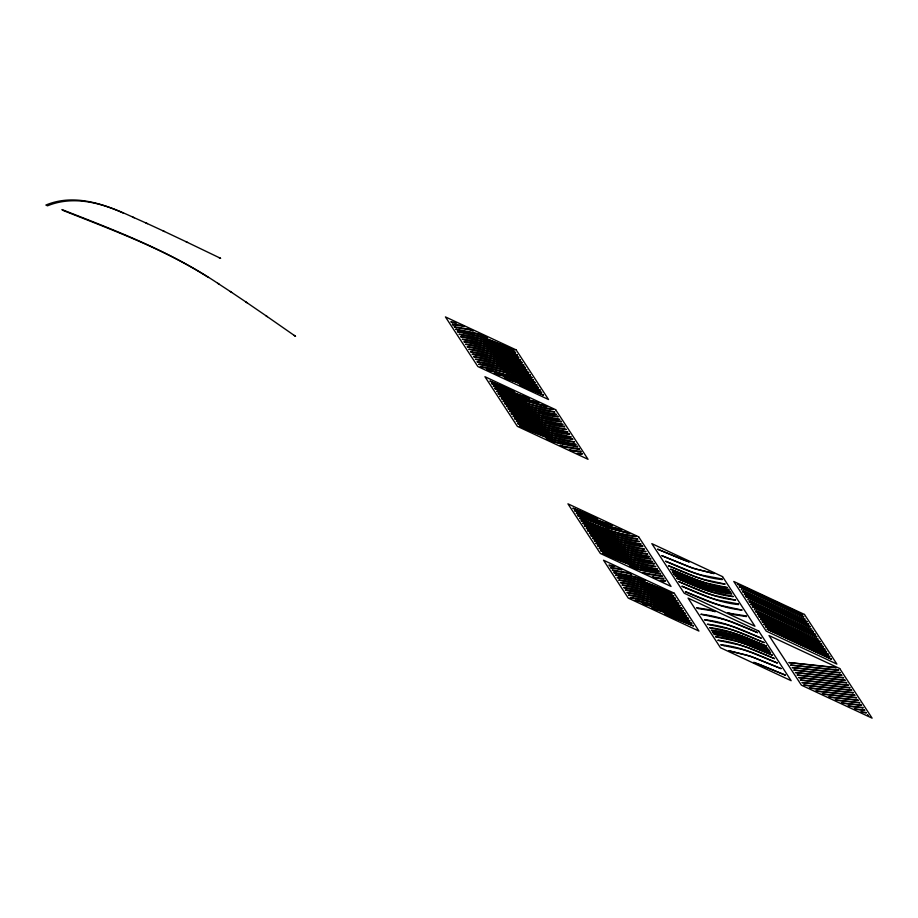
<?xml version="1.0" encoding="UTF-8"?>
<svg xmlns="http://www.w3.org/2000/svg" width="918" height="918" viewBox="0 0 918 918"><rect width="100%" height="100%" fill="white"/><g stroke="black" fill="none" stroke-linecap="round" stroke-linejoin="round"><path stroke-width="1.38" d="M553.267 409.474C533.289 407.615 514.814 398.986 496.627 391.171L528.814 403.851L553.244 409.439M535.814 409.99L556.526 414.477C536.56 412.618 518.085 403.989 499.885 396.174M721.559 618.743L700.847 614.257C720.814 616.116 739.288 624.745 757.488 632.571M123.62 213.24C99.982 202.419 72.671 195.523 47.506 205.804L45.9 205.047C75.655 192.688 107.039 205.173 134.257 217.773M514.057 350.125L487.837 339.419A90.021 17.637 29.2 0 0 478.083 336.229L457.359 331.742C477.337 333.601 495.812 342.23 514 350.056M517.316 355.128L491.107 344.422A90.021 17.637 29.2 0 0 481.342 341.232L460.629 336.745C480.596 338.604 499.071 347.233 517.27 355.048M520.586 360.12L494.366 349.414A90.021 17.637 29.2 0 0 484.612 346.235L463.888 341.748C483.866 343.596 502.341 352.237 520.529 360.051M522.216 362.621L495.995 351.915A90.021 17.637 29.2 0 0 486.242 348.725L465.518 344.239C485.496 346.097 503.971 354.727 522.17 362.553M523.845 365.123L497.636 354.417A90.021 17.637 29.2 0 0 487.871 351.227L467.159 346.74C487.125 348.599 505.6 357.228 523.799 365.054M525.475 367.625L499.266 356.918A90.021 17.637 29.2 0 0 489.501 353.728L468.788 349.242C488.755 351.101 507.229 359.73 525.429 367.556M528.745 372.628L502.525 361.91A90.021 17.637 29.2 0 0 492.771 358.731L472.047 354.245C492.025 356.104 510.5 364.733 528.699 372.547M530.375 375.118L504.154 364.412A90.021 17.637 29.2 0 0 494.4 361.233L473.688 356.746C493.654 358.594 512.129 367.234 530.329 375.049M532.004 377.619L505.795 366.913A90.021 17.637 29.2 0 0 496.03 363.723L475.317 359.236C495.284 361.095 513.759 369.736 531.958 377.55M535.274 382.622L509.054 371.916A90.021 17.637 29.2 0 0 499.3 368.726L478.576 364.239C498.554 366.098 517.029 374.728 535.228 382.554M536.904 385.124L504.659 372.364L480.24 366.775C500.207 368.554 518.659 377.264 536.858 385.044M494.94 388.601L524.396 400.432L546.784 406.422L525.589 401.063L494.986 388.67M498.21 393.592L524.419 404.299A90.021 17.637 29.2 0 0 534.184 407.489L554.897 411.975C534.93 410.116 516.455 401.487 498.256 393.673M499.84 396.094L526.048 406.8A90.021 17.637 29.2 0 0 535.814 409.99M503.098 401.097L529.319 411.803A90.021 17.637 29.2 0 0 539.073 414.993L559.796 419.48C539.818 417.621 521.344 408.992 503.156 401.166M506.369 406.1L532.578 416.806A90.021 17.637 29.2 0 0 542.343 419.985L563.055 424.472C543.089 422.624 524.614 413.984 506.415 406.169M509.628 411.092L535.848 421.798A90.021 17.637 29.2 0 0 545.602 424.988L566.326 429.475C546.348 427.616 527.873 418.987 509.685 411.172M511.269 413.593L537.478 424.3A90.021 17.637 29.2 0 0 547.231 427.49L567.955 431.976C547.989 430.117 529.514 421.488 511.315 413.662M514.528 418.597L540.748 429.303A90.021 17.637 29.2 0 0 550.502 432.493L571.226 436.979C551.248 435.121 532.773 426.48 514.573 418.665M517.798 423.588L544.007 434.306A90.021 17.637 29.2 0 0 553.761 437.484L574.484 441.971C554.518 440.112 536.043 431.483 517.844 423.668M519.427 426.09L545.636 436.796A90.021 17.637 29.2 0 0 555.401 439.986L576.114 444.473C556.147 442.614 537.673 433.984 519.473 426.17M577.95 515.721L607.406 527.552L629.782 533.553L608.588 528.183L577.996 515.79M661.958 555.7L688.649 566.59A89.941 17.626 29.2 0 0 697.221 569.389L714.17 573.589L692.815 568.242L662.004 555.78M581.209 520.724L607.429 531.43A90.021 17.637 29.2 0 0 617.183 534.609L637.895 539.096C617.929 537.248 599.454 528.607 581.255 520.793M582.838 523.214L609.059 533.92A90.021 17.637 29.2 0 0 618.812 537.11L639.536 541.597C619.558 539.738 601.083 531.109 582.884 523.294M584.479 525.716L610.688 536.422A90.021 17.637 29.2 0 0 620.442 539.612L641.166 544.099C621.199 542.24 602.713 533.61 584.525 525.796M668.488 565.706L694.696 576.412A90.021 17.637 29.2 0 0 704.45 579.602L725.174 584.089C705.208 582.23 686.733 573.589 668.534 565.775M587.738 530.719L613.947 541.425A90.021 17.637 29.2 0 0 623.712 544.615L644.425 549.102C624.458 547.243 605.983 538.614 587.784 530.788M589.367 533.22L615.588 543.926A90.021 17.637 29.2 0 0 625.342 547.117L646.065 551.603C626.087 549.744 607.613 541.115 589.413 533.289M670.771 569.206L696.98 579.912A90.021 17.637 29.2 0 0 706.745 583.102L727.458 587.589C707.491 585.73 689.016 577.089 670.817 569.275M590.997 535.722L617.217 546.428A90.021 17.637 29.2 0 0 626.971 549.607L647.695 554.093C627.717 552.246 609.242 543.605 591.054 535.791M673.376 573.199L699.596 583.905A90.021 17.637 29.2 0 0 709.35 587.095L730.074 591.582C710.096 589.723 691.621 581.094 673.422 573.28M592.638 538.212L618.847 548.93A90.021 17.637 29.2 0 0 628.612 552.108L649.324 556.595C629.358 554.736 610.883 546.107 592.684 538.292M674.03 574.198L700.25 584.915A90.021 17.637 29.2 0 0 710.004 588.094L730.728 592.58C710.75 590.722 692.275 582.092 674.076 574.278M676.646 578.202L702.855 588.908A90.021 17.637 29.2 0 0 712.62 592.099L733.333 596.585C713.366 594.726 694.892 586.097 676.692 578.271M595.897 543.215L622.117 553.921A90.021 17.637 29.2 0 0 631.871 557.111L652.595 561.598C632.617 559.739 614.142 551.11 595.943 543.295M678.93 581.702L705.139 592.408A90.021 17.637 29.2 0 0 714.904 595.598L735.616 600.085C715.65 598.226 697.175 589.597 678.976 581.771M599.167 548.218L625.376 558.924A90.021 17.637 29.2 0 0 635.141 562.114L655.854 566.601C635.887 564.742 617.412 556.113 599.213 548.287M600.797 550.72L627.005 561.426A90.021 17.637 29.2 0 0 636.771 564.616L657.483 569.103C637.517 567.244 619.042 558.603 600.842 550.789M685.459 591.697L711.668 602.403A90.021 17.637 29.2 0 0 721.433 605.593L742.146 610.08C722.179 608.221 703.704 599.592 685.505 591.777M673.778 595.954L647.569 585.236A90.021 17.637 29.2 0 0 637.803 582.058L617.091 577.571C637.058 579.43 655.532 588.059 673.732 595.874M757.534 632.64L731.325 621.934A90.021 17.637 29.2 0 0 721.559 618.743M675.407 598.444L649.198 587.738A90.021 17.637 29.2 0 0 639.433 584.559L618.721 580.073C638.687 581.92 657.162 590.561 675.361 598.375M677.048 600.946L650.828 590.24A90.021 17.637 29.2 0 0 641.074 587.05L620.35 582.563C640.328 584.422 658.803 593.051 676.991 600.877M761.125 638.136L734.916 627.43A90.021 17.637 29.2 0 0 725.151 624.24L704.439 619.753C724.405 621.612 742.88 630.241 761.079 638.067M678.677 603.447L652.457 592.741A90.021 17.637 29.2 0 0 642.703 589.551L621.979 585.064C641.957 586.923 660.432 595.553 678.631 603.378M764.063 642.634L737.854 631.928A90.021 17.637 29.2 0 0 728.089 628.738L707.376 624.251C727.343 626.11 745.818 634.751 764.017 642.566M681.936 608.45L655.727 597.744A90.021 17.637 29.2 0 0 645.962 594.554L625.25 590.067C645.216 591.926 663.691 600.556 681.89 608.37M766.346 646.134L740.137 635.428A90.021 17.637 29.2 0 0 730.372 632.238L709.66 627.751C729.626 629.61 748.101 638.24 766.3 646.065M683.566 610.952L657.357 600.246A90.021 17.637 29.2 0 0 647.603 597.056L626.879 592.569C646.846 594.428 665.332 603.057 683.52 610.872M685.207 613.442L658.986 602.736A90.021 17.637 29.2 0 0 649.233 599.557L628.509 595.071C648.487 596.918 666.961 605.559 685.161 613.373M768.963 650.139L742.742 639.433A90.021 17.637 29.2 0 0 732.989 636.243L712.265 631.756C732.243 633.615 750.717 642.244 768.917 650.059M769.617 651.137L743.396 640.431A90.021 17.637 29.2 0 0 733.643 637.241L712.919 632.754C732.897 634.613 751.372 643.243 769.559 651.069M770.592 652.641L744.383 641.934A90.021 17.637 29.2 0 0 734.618 638.744L713.906 634.258C733.872 636.117 752.347 644.746 770.546 652.56M688.466 618.445L661.167 607.349A89.849 17.603 29.2 0 0 652.446 604.537L635.118 600.418L651.103 603.849A89.918 17.614 29.2 0 1 660.065 606.764L688.42 618.376M772.222 655.131L746.013 644.425A90.021 17.637 29.2 0 0 736.247 641.246L715.535 636.759C735.502 638.607 753.976 647.247 772.176 655.062M774.505 658.631L748.296 647.924A90.021 17.637 29.2 0 0 738.531 644.746L717.819 640.259C737.785 642.107 756.26 650.747 774.459 658.562M781.034 668.637L754.332 657.758A89.941 17.626 29.2 0 0 745.772 654.947L728.823 650.759L750.178 656.095L780.989 668.556M540.163 390.116L511.819 378.664A89.7 17.58 29.2 0 0 504.728 376.38L494.366 373.374L503.259 375.657A89.734 17.58 29.2 0 1 510.569 378.021L540.117 390.047M491.681 383.598L518.509 394.522A90.01 17.637 29.2 0 0 527.598 397.471L529.319 398.274A90.056 17.649 29.2 0 1 519.898 395.21L491.727 383.667M493.31 386.099L521.665 397.551A89.7 17.58 29.2 0 0 528.757 399.835L539.107 402.841L530.214 400.558A89.734 17.58 29.2 0 1 522.916 398.205L493.356 386.168M574.679 510.718L601.508 521.642A90.01 17.637 29.2 0 0 610.608 524.603L612.317 525.394A90.056 17.649 29.2 0 1 602.896 522.342L574.725 510.798M657.713 549.205L681.431 559.005A92.718 18.165 29.2 0 0 687.571 561.173L689.315 561.988A91.789 17.981 29.2 0 1 684.576 560.336L657.758 549.274M576.309 513.219L604.664 524.683A89.7 17.58 29.2 0 0 611.755 526.955L622.106 529.973L613.213 527.689A89.734 17.58 29.2 0 1 605.914 525.326L576.355 513.288M691.736 623.448L664.919 612.524A90.079 17.649 29.2 0 0 654.982 609.322L651.424 608.026L653.329 608.542A90.136 17.66 29.2 0 1 663.599 611.858L691.69 623.368M785.28 675.132L761.55 665.332A92.718 18.165 29.2 0 0 755.422 663.163L753.678 662.348A91.789 17.981 29.2 0 1 758.417 664.001L785.234 675.063M543.433 395.119L535.423 391.63A118.961 23.306 29.2 0 0 521.057 385.812L519.278 384.986A108.485 21.252 29.2 0 1 527.139 388.084L543.387 395.05M490.051 381.096L498.049 384.585A118.961 23.306 29.2 0 0 512.416 390.402L514.206 391.229A108.485 21.252 29.2 0 1 506.346 388.142L490.097 381.165M573.05 508.216L581.06 511.705A118.961 23.306 29.2 0 0 595.415 517.523L597.205 518.349A108.485 21.252 29.2 0 1 589.345 515.262L573.096 508.297M693.365 625.95L671.769 616.942A95.931 18.796 29.2 0 0 666.089 614.865L664.334 614.039A94.703 18.555 29.2 0 1 668.752 615.645L693.32 625.869M132.651 217.015L147.465 223.659M145.859 222.913L164.506 231.52M219.046 257.614L220.653 258.36L185.918 241.663M654.132 577.674L652.446 576.883A152.422 29.869 29.2 0 0 663.507 578.374M620.442 568.988L622.129 569.78A152.422 29.869 29.2 0 0 611.067 568.299L610.562 567.565A147.27 28.86 29.2 0 1 620.407 568.965M162.899 230.774L187.524 242.409M208.466 277.477C163.324 248.767 112.834 230.188 63.353 210.543L61.919 209.568C115.92 230.751 170.84 251.509 219.161 284.236M217.727 283.272L231.703 292.44M230.269 291.465L247.16 302.814M294.127 335.368L295.562 336.344L265.887 315.677M245.726 301.85L267.322 316.653M805.338 619.202L741.239 589.471M811.868 629.197L747.768 599.465M818.397 639.192L754.298 609.46M580.566 451.289L581.014 451.977M663.565 578.409L664.012 579.097A147.27 28.86 29.2 0 1 654.167 577.697M452.459 324.249L452.907 324.926M452.505 324.272A147.27 28.86 29.2 0 1 462.305 325.638L464.038 326.452A152.422 29.869 29.2 0 0 452.976 324.972M580.968 451.943A147.27 28.86 29.2 0 1 571.168 450.577L569.447 449.763A152.422 29.869 29.2 0 0 580.509 451.243M451.61 322.447L450.83 321.748L456.556 322.964L451.61 322.447M582.196 453.79C571.466 452.161 581.943 455.603 582.196 453.79M609.713 565.775L608.921 565.063L614.647 566.291L609.713 565.775M665.206 580.91C654.477 579.281 664.953 582.735 665.206 580.91M455.753 327.519L454.1 326.739L467.216 328.874A97.251 19.06 29.2 0 1 471.714 330.032L473.424 330.836A96.069 18.83 29.2 0 0 469.798 329.883L455.753 327.519M578.937 448.787L563.675 446.332A96.069 18.83 29.2 0 1 560.06 445.379L561.759 446.182A97.251 19.06 29.2 0 0 566.257 447.341L579.384 449.476L578.937 448.787M613.844 570.847L612.191 570.067L625.319 572.201A97.251 19.06 29.2 0 1 629.805 573.36L631.515 574.163A96.069 18.83 29.2 0 0 627.901 573.211L613.844 570.847M661.935 575.919L646.674 573.463A96.069 18.83 29.2 0 1 643.059 572.511L644.769 573.302A97.251 19.06 29.2 0 0 649.255 574.461L662.383 576.596L661.935 575.919M698.208 608.531L696.601 607.762L708.203 609.541A99.947 19.588 29.2 0 1 713.573 610.872L715.283 611.675A97.262 19.06 29.2 0 0 711.794 610.768L698.208 608.531M745.944 615.898L731.198 613.568A97.262 19.06 29.2 0 1 727.71 612.673L729.408 613.465A99.947 19.588 29.2 0 0 734.79 614.796L746.391 616.586L745.944 615.898M458.071 330.078L455.73 329.241L473.527 332.591A90.09 17.649 29.2 0 1 483.407 335.724L487.343 337.331L485.083 336.516A89.872 17.614 29.2 0 0 476.74 333.819L458.071 330.078M577.307 446.286L556.733 442.396A89.872 17.614 29.2 0 1 548.39 439.699L546.13 438.896L550.077 440.491A90.09 17.649 29.2 0 0 559.946 443.635L577.743 446.974L577.307 446.286M660.306 573.417L639.743 569.527A89.872 17.614 29.2 0 1 631.4 566.819L629.14 566.016L633.076 567.611A90.09 17.649 29.2 0 0 642.944 570.755L660.753 574.094L660.306 573.417M616.162 573.406L613.821 572.568L631.63 575.907A90.09 17.649 29.2 0 1 641.498 579.051L645.434 580.646L643.174 579.843A89.872 17.614 29.2 0 0 634.831 577.135L616.162 573.406M462.362 335.185L458.989 334.244C478.966 336.103 497.441 344.732 515.641 352.546L489.466 341.921A90.021 17.637 29.2 0 0 479.712 338.731L462.362 335.185M465.633 340.176L462.259 339.247C482.225 341.106 500.7 349.735 518.899 357.55L492.736 346.912A90.021 17.637 29.2 0 0 482.971 343.734L465.633 340.176M473.791 352.684L470.418 351.743C490.384 353.602 508.87 362.231 527.058 370.046L500.895 359.42A90.021 17.637 29.2 0 0 491.141 356.23L473.791 352.684M480.321 362.679L476.947 361.738C496.913 363.597 515.388 372.226 533.587 380.052L507.424 369.415A90.021 17.637 29.2 0 0 497.671 366.225L480.321 362.679M557.719 416.29L537.443 412.492A90.021 17.637 29.2 0 1 527.689 409.302L501.469 398.596C519.645 406.513 538.178 415.097 558.167 416.979L557.719 416.29M560.978 421.293L540.702 417.483A90.021 17.637 29.2 0 1 530.948 414.305L504.739 403.599C522.916 411.516 541.436 420.1 561.426 421.97L560.978 421.293M564.249 426.296L543.972 422.487A90.021 17.637 29.2 0 1 534.219 419.296L507.998 408.59C526.175 416.52 544.707 425.091 564.696 426.973L564.249 426.296M569.137 433.789L548.872 429.991A90.021 17.637 29.2 0 1 539.107 426.801L512.898 416.095C531.074 424.013 549.607 432.596 569.585 434.478L569.137 433.789M572.407 438.793L552.131 434.983A90.021 17.637 29.2 0 1 542.377 431.804L516.157 421.098C534.345 429.016 552.865 437.599 572.855 439.47L572.407 438.793M642.348 545.912L622.083 542.113A90.021 17.637 29.2 0 1 612.317 538.923L586.109 528.217C604.285 536.135 622.806 544.718 642.795 546.6L642.348 545.912M650.518 558.419L630.241 554.61A90.021 17.637 29.2 0 1 620.476 551.42L594.267 540.713C612.444 548.631 630.976 557.215 650.954 559.096L650.518 558.419M653.777 563.411L633.5 559.613A90.021 17.637 29.2 0 1 623.747 556.423L597.526 545.717C615.714 553.634 634.235 562.218 654.224 564.1L653.777 563.411M658.676 570.916L638.4 567.106A90.021 17.637 29.2 0 1 628.646 563.927L602.426 553.221C620.602 561.139 639.135 569.711 659.124 571.593L658.676 570.916M721.789 578.902L701.513 575.093A90.021 17.637 29.2 0 1 691.759 571.914L665.55 561.208C683.726 569.126 702.247 577.709 722.236 579.579L721.789 578.902M618.824 576.011L615.45 575.07C635.428 576.929 653.903 585.558 672.102 593.372L645.928 582.746A90.021 17.637 29.2 0 0 636.174 579.556L618.824 576.011M728.64 589.402L708.375 585.592A90.021 17.637 29.2 0 1 698.609 582.414L672.401 571.707C690.577 579.625 709.109 588.197 729.087 590.079L728.64 589.402M731.256 593.395L710.98 589.597A90.021 17.637 29.2 0 1 701.226 586.407L675.017 575.701C693.193 583.619 711.714 592.202 731.703 594.084L731.256 593.395M626.994 588.507L623.62 587.566C643.587 589.425 662.062 598.054 680.261 605.88L654.098 595.243A90.021 17.637 29.2 0 0 644.333 592.053L626.994 588.507M738.106 603.895L717.842 600.097A90.021 17.637 29.2 0 1 708.076 596.907L681.867 586.2C700.044 594.118 718.576 602.701 738.554 604.583L738.106 603.895M633.523 598.502L630.15 597.561C650.116 599.42 668.591 608.06 686.79 615.875L660.627 605.237A90.021 17.637 29.2 0 0 650.862 602.047L633.523 598.502M714.663 631.194L711.289 630.253C731.256 632.112 749.731 640.741 767.93 648.567L741.767 637.93A90.021 17.637 29.2 0 0 732.013 634.74L714.663 631.194M724.13 645.698L720.756 644.757C740.723 646.616 759.197 655.245 777.397 663.06L751.234 652.423A90.021 17.637 29.2 0 0 741.48 649.244L724.13 645.698M634.671 535.825C615.267 534.046 597.274 525.796 579.579 518.222C597.756 526.14 616.288 534.724 636.266 536.605L634.671 535.825M835.426 667.409L788.883 662.566L836.332 667.834L835.426 667.409M838.123 670.014L790.513 665.068L838.696 670.404L838.123 670.014M839.752 672.515L792.154 667.57L840.326 672.905L839.752 672.515M841.381 675.017L793.783 670.071L841.955 675.407L841.381 675.017M843.022 677.518L795.413 672.561L843.585 677.909L843.022 677.518M844.652 680.02L797.042 675.063L845.226 680.399L844.652 680.02M846.281 682.51L798.683 677.564L846.855 682.9L846.281 682.51M847.911 685.012L800.312 680.066L848.484 685.402L847.911 685.012M849.552 687.513L801.942 682.567L850.114 687.903L849.552 687.513M851.181 690.015L803.571 685.069L851.743 690.405L851.181 690.015M852.811 692.516L809.32 687.995L853.384 692.906L852.811 692.516M854.44 695.018L815.746 690.99L855.014 695.396L854.44 695.018M856.081 697.508L822.172 693.985L856.643 697.898L856.081 697.508M857.71 700.009L828.598 696.991L858.273 700.4L857.71 700.009M859.34 702.511L835.024 699.986L859.914 702.901L859.34 702.511M860.969 705.013L841.45 702.981L861.543 705.403L860.969 705.013M862.599 707.514L847.888 705.976L863.172 707.904L862.599 707.514M864.24 710.016L854.314 708.983L864.802 710.406L864.24 710.016M865.869 712.506L860.74 711.978L866.443 712.896L865.869 712.506M867.499 715.007L868.072 715.397L867.499 715.007M489.214 370.195L486.701 369.793L509.077 375.783L538.533 387.625L510.936 376.219L489.214 370.195M644.677 604.274L642.405 603.815L653.134 606.764A90.033 17.637 29.2 0 1 663.129 609.965L690.095 620.947L659.239 608.404A89.861 17.603 29.2 0 0 651.677 606.041L644.677 604.274M516.949 382.404L514.975 381.693A90.01 17.637 29.2 0 0 505.875 378.744L504.166 377.941A90.056 17.649 29.2 0 1 513.575 381.004L541.746 392.548L516.949 382.404M516.134 349.896L445.437 316.917L477.842 366.534L548.528 399.514L516.134 349.896M555.642 409.692L484.945 376.713L517.339 426.331L588.036 459.31L555.642 409.692M638.641 536.812L567.944 503.833L600.349 553.451L671.035 586.43L638.641 536.812M804.478 614.452L733.78 581.473L766.186 631.091L836.872 664.07L804.478 614.452M722.535 576.619L651.837 543.64L684.243 593.257L754.929 626.237L722.535 576.619M802.08 614.199L737.808 584.215L802.08 614.199M803.709 616.701L739.449 586.717L803.709 616.701M806.979 621.693L742.708 591.72L806.979 621.693M808.609 624.194L744.337 594.21L808.609 624.194M810.238 626.696L745.978 596.711L810.238 626.696M813.509 631.699L749.237 601.715L813.509 631.699M815.138 634.2L750.867 604.216L815.138 634.2M816.768 636.69L752.508 606.718L816.768 636.69M820.038 641.693L755.766 611.709L820.038 641.693M821.667 644.195L757.396 614.211L821.667 644.195M823.297 646.697L759.037 616.712L823.297 646.697M824.926 649.198L760.666 619.214L824.926 649.198M826.556 651.688L762.296 621.715L826.556 651.688M828.197 654.19L763.925 624.217L828.197 654.19M829.826 656.691L765.566 626.707L829.826 656.691M831.456 659.193L767.196 629.209L831.456 659.193M839.706 668.534L769.009 635.554L801.403 685.172L872.1 718.151L839.706 668.534M758.75 631.079L688.064 598.1L720.458 647.718L791.144 680.697L758.75 631.079M674.225 593.212L603.539 560.232L628.245 598.077L698.931 631.056L674.225 593.212"/></g></svg>
